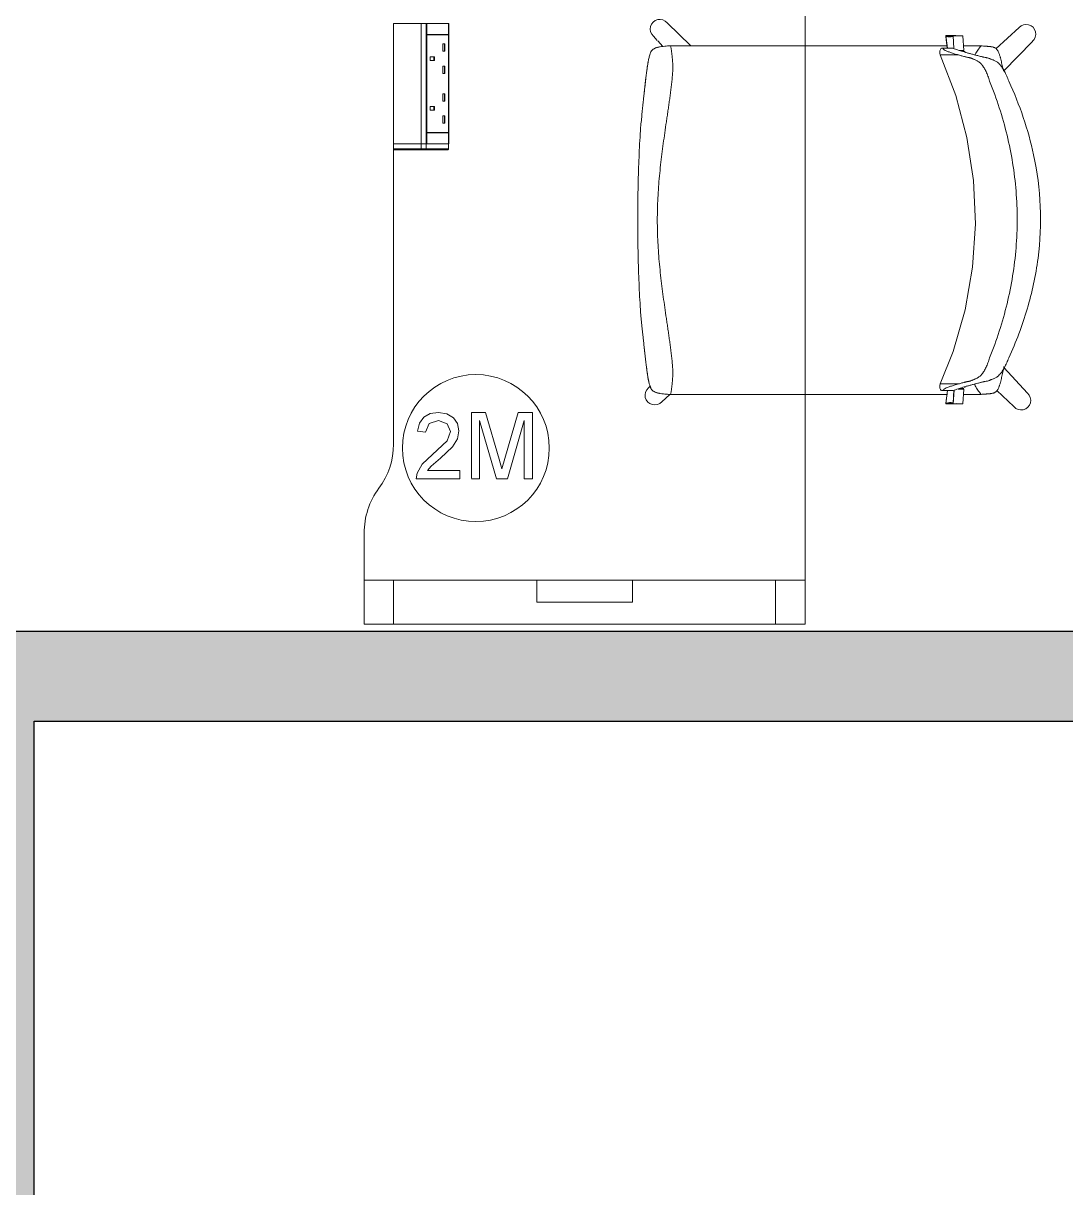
# Model space of a CAD drawing. Header units: millimetres. Extents: x 79795 to 317870, y -36033 to 97293.
# Drawn here: x 180636 to 182055, y 18770 to 20355 of the extents above; entities that cross this region are included whole.
import ezdxf

# ---------------------------------------------------------------- set-up
doc = ezdxf.new("R2010")
doc.units = ezdxf.units.MM
doc.header["$MEASUREMENT"] = 0
for name, color, linetype, lineweight in [('CSM-STL-XX-ZZ-M3-A-XXXX-00001_detached _19_04_21__rvt-1-Level 4$0$A-WALL', 7, 'CONTINUOUS', 9), ('CSM-STL-XX-ZZ-M3-A-XXXX-00001_detached _19_04_21__rvt-1-Level 4$0$A-WALL-PATT', 7, 'CONTINUOUS', 9), ('CSM-STL-XX-ZZ-M3-A-XXXX-00001_detached _19_04_21__rvt-1-Level 4$0$I-WALL', 7, 'CONTINUOUS', 9), ('I-FURN', 8, 'CONTINUOUS', 9)]:
    doc.layers.add(name, color=color, linetype=linetype, lineweight=lineweight)

msp = doc.modelspace()

# ---------------------------------------------------------------- hatches: boundary and pattern name
at = {"layer": 'CSM-STL-XX-ZZ-M3-A-XXXX-00001_detached _19_04_21__rvt-1-Level 4$0$A-WALL-PATT'}
for points in [[(180548.8, 19405.3), (180650.8, 19405.3), (180650.8, 19527.3), (177878.1, 19527.3), (177878.1, 19405.3), (180114.3, 19405.3)], [(185698.8, 19405.3), (185698.8, 19527.3), (180650.8, 19527.3), (180650.8, 19405.3), (185496.1, 19405.3)], [(180650.8, 15707.3), (180650.8, 19405.3), (180548.8, 19405.3), (180548.8, 15707.3)]]:
    msp.add_hatch(color=256, dxfattribs=at).paths.add_polyline_path(points, flags=0)

# ---------------------------------------------------------------- linework, layer by layer
at = {"layer": 'CSM-STL-XX-ZZ-M3-A-XXXX-00001_detached _19_04_21__rvt-1-Level 4$0$A-WALL', "lineweight": 30}
for p, q in [((180650.8, 19527.3), (178000.1, 19527.3)), ((185698.8, 19527.3), (180650.8, 19527.3)), ((180650.8, 19405.3), (185698.8, 19405.3))]:
    msp.add_line(p, q, dxfattribs=at)
at = {"layer": 'CSM-STL-XX-ZZ-M3-A-XXXX-00001_detached _19_04_21__rvt-1-Level 4$0$I-WALL', "lineweight": 30}
msp.add_line((180650.8, 15707.3), (180650.8, 19405.3), dxfattribs=at)
at = {"layer": 'I-FURN'}
for p, q in [((181699.9, 19537.3), (181699.9, 20637.3)), ((181699.9, 20637.3), (181699.9, 19537.3)), ((181139.9, 20355.2), (181139.9, 20191.3)), ((181139.9, 20191.3), (181139.9, 20355.2)), ((181177.4, 20355.2), (181139.9, 20355.2)), ((181177.4, 20191.3), (181177.4, 20355.2)), ((181184.3, 20355.2), (181177.4, 20355.2)), ((181185.1, 20355.2), (181182.7, 20355.2)), ((181184.3, 20191.3), (181184.3, 20355.2)), ((181184.3, 20355.2), (181184.9, 20355.2)), ((181184.9, 20355.2), (181184.9, 20340.2)), ((181185.1, 20340.2), (181185.1, 20355.2)), ((181185.1, 20355.2), (181215, 20355.2)), ((181214.8, 20191.3), (181214.8, 20355.2)), ((181215, 20355.2), (181215, 20340.2)), ((181544.6, 20324.7), (181512.3, 20356)), ((181184.9, 20339.7), (181184.9, 20206.7)), ((181215, 20340.2), (181185.1, 20340.2)), ((181185.1, 20206.7), (181185.1, 20339.7)), ((181215, 20339.7), (181185.1, 20339.7)), ((181214.6, 20340.2), (181214.6, 20339.7)), ((181215, 20339.7), (181215, 20206.7)), ((181493.6, 20337.8), (181498.9, 20332)), ((181891.7, 20338.5), (181893.7, 20321.3)), ((181905, 20338.5), (181891.7, 20338.5)), ((181891.7, 20337.5), (181893.6, 20321.3)), ((181902.6, 20320.8), (181901.4, 20338.1)), ((181901.4, 20338.1), (181914.7, 20338.1)), ((181914.7, 20338.1), (181916.1, 20318.2)), ((181991.2, 20349.4), (181959.7, 20320.4)), ((181209.9, 20327.1), (181207.1, 20327.1)), ((181207.1, 20317.1), (181207.1, 20327.1)), ((181209.2, 20317.1), (181209.2, 20327.1)), ((181209.9, 20317.1), (181209.9, 20327.1)), ((181499.5, 20331.3), (181506.6, 20323.6)), ((181516.3, 20324.7), (181516.9, 20324.7)), ((181884.3, 20319.7), (181883.6, 20318)), ((181885.4, 20321.3), (181884.3, 20319.7)), ((181887.5, 20321.3), (181901.1, 20321.3)), ((181970, 20290), (182009.4, 20330.7)), ((181195.6, 20309.6), (181189.9, 20309.6)), ((181189.9, 20304.6), (181189.9, 20309.6)), ((181195.6, 20304.6), (181189.9, 20304.6)), ((181194.9, 20304.6), (181194.9, 20309.6)), ((181195.6, 20304.6), (181195.6, 20309.6)), ((181209.9, 20317.1), (181207.1, 20317.1)), ((181883.6, 20318), (181883.3, 20316.5)), ((181883.3, 20316.5), (181883.3, 20314.2)), ((181883.3, 20314.2), (181883.9, 20312.2)), ((181883.9, 20312.2), (181905.1, 20257)), ((181916.1, 20318.2), (181910.2, 20318.2)), ((181916.1, 20317.3), (181913.1, 20317.3)), ((181209.9, 20297.1), (181207.1, 20297.1)), ((181207.1, 20287.1), (181207.1, 20297.1)), ((181209.2, 20287.1), (181209.2, 20297.1)), ((181209.9, 20287.1), (181209.9, 20297.1)), ((181209.9, 20287.1), (181207.1, 20287.1)), ((181209.9, 20259.3), (181207.1, 20259.3)), ((181207.1, 20249.3), (181207.1, 20259.3)), ((181209.2, 20249.3), (181209.2, 20259.3)), ((181209.9, 20249.3), (181209.9, 20259.3)), ((181905.1, 20257), (181920.3, 20199.9)), ((181189.9, 20241.8), (181189.9, 20236.8)), ((181195.6, 20241.8), (181189.9, 20241.8)), ((181194.9, 20236.8), (181194.9, 20241.8)), ((181195.6, 20236.8), (181195.6, 20241.8)), ((181209.9, 20249.3), (181207.1, 20249.3)), ((181189.9, 20236.8), (181195.6, 20236.8)), ((181209.9, 20229.3), (181207.1, 20229.3)), ((181207.1, 20219.3), (181207.1, 20229.3)), ((181209.2, 20219.3), (181209.2, 20229.3)), ((181209.9, 20219.3), (181209.9, 20229.3)), ((181209.9, 20219.3), (181207.1, 20219.3)), ((181184.9, 20206.2), (181184.9, 20191.3)), ((181215, 20206.7), (181185.1, 20206.7)), ((181185.1, 20191.2), (181185.1, 20206.2)), ((181185.1, 20206.2), (181215, 20206.2)), ((181214.6, 20206.7), (181214.6, 20206.2)), ((181215, 20206.2), (181215, 20191.2)), ((181920.3, 20199.9), (181929.2, 20141.5)), ((181139.9, 20191.3), (181177.4, 20191.3)), ((181139.9, 20191.2), (181139.9, 20184.2)), ((181139.9, 20184.2), (181139.9, 20191.2)), ((181177.4, 20191.2), (181139.9, 20191.2)), ((181139.9, 20184.2), (181139.9, 19782.3)), ((181139.9, 19782.3), (181139.9, 20184.2)), ((181177.4, 20184.2), (181139.9, 20184.2)), ((181144.9, 20183.2), (181140.9, 20183.2)), ((181140.9, 20183.2), (181178, 20183.2)), ((181144.9, 20183.2), (181144.9, 20184.2)), ((181183.5, 20183.2), (181144.9, 20183.2)), ((181177.4, 20191.3), (181184.3, 20191.3)), ((181177.4, 20184.2), (181177.4, 20191.2)), ((181184.3, 20191.2), (181177.4, 20191.2)), ((181184.3, 20184.2), (181177.4, 20184.2)), ((181178, 20183.2), (181183.5, 20183.2)), ((181183.5, 20183.2), (181213.8, 20183.2)), ((181183.5, 20183.2), (181213.8, 20183.2)), ((181184.9, 20191.3), (181184.3, 20191.3)), ((181184.3, 20184.2), (181184.3, 20191.2)), ((181214.6, 20191.2), (181184.3, 20191.2)), ((181214.6, 20184.2), (181184.3, 20184.2)), ((181215, 20191.2), (181185.1, 20191.2)), ((181214.4, 20183.4), (181214.4, 20183.4)), ((181214.6, 20184.2), (181214.6, 20191.2)), ((181214.8, 20191.2), (181214.6, 20191.2)), ((181214.8, 20184.2), (181214.6, 20184.2)), ((181214.8, 20184.2), (181214.8, 20191.2)), ((181214.8, 20184.2), (181214.8, 20191.2)), ((181214.8, 20191.2), (181214.8, 20184.2)), ((181929.2, 20141.5), (181931.8, 20082.4)), ((181931.8, 20082.4), (181928, 20023.4)), ((181928, 20023.4), (181917.8, 19965.1)), ((181917.8, 19965.1), (181901.4, 19908.3)), ((181901.4, 19908.3), (181883.9, 19864.4)), ((182002.7, 19851.7), (181970.5, 19886.8)), ((181489.7, 19861.8), (181486.8, 19858.9)), ((181883.3, 19862.3), (181883.9, 19864.4)), ((181883.3, 19860), (181883.3, 19862.3)), ((181883.6, 19858.6), (181883.3, 19860)), ((181505, 19840.2), (181515.8, 19850)), ((181516.9, 19850), (181516.3, 19850)), ((181884.3, 19856.8), (181883.6, 19858.6)), ((181885.4, 19855.3), (181884.3, 19856.8)), ((181887.5, 19855.3), (181901.1, 19855.3)), ((181893.7, 19855.3), (181891.7, 19838.1)), ((181893.9, 19855.3), (181891.7, 19837.2)), ((181901.4, 19838.4), (181902.6, 19855.8)), ((181901.4, 19837.5), (181902.7, 19855.8)), ((181908.2, 19857.4), (181916.1, 19857.4)), ((181910.2, 19858.3), (181916.1, 19858.3)), ((181916.1, 19857.4), (181914.7, 19837.5)), ((181961.2, 19855.6), (181984, 19833.5)), ((181891.7, 19837.2), (181905, 19837.2)), ((181914.7, 19837.5), (181901.4, 19837.5)), ((181181, 19819.2), (181175.1, 19811.2)), ((181189.8, 19824.1), (181181, 19819.2)), ((181188.4, 19810.3), (181200.9, 19814.4)), ((181201.2, 19825.7), (181189.8, 19824.1)), ((181200.9, 19814.4), (181212.9, 19810.2)), ((181212.6, 19823.9), (181201.2, 19825.7)), ((181221.4, 19818.4), (181212.6, 19823.9)), ((181227, 19810.3), (181221.4, 19818.4)), ((181265.2, 19825.7), (181245.8, 19825.7)), ((181245.8, 19825.7), (181245.8, 19736)), ((181257.1, 19735.3), (181257.1, 19814.4)), ((181257.1, 19814.4), (181279.8, 19735.3)), ((181283.7, 19762), (181265.2, 19825.7)), ((181309.7, 19825.7), (181291.5, 19763.1)), ((181295.1, 19735.3), (181317.8, 19814.4)), ((181329.1, 19825.7), (181309.7, 19825.7)), ((181317.8, 19814.4), (181317.8, 19735.3)), ((181329.1, 19735.3), (181329.1, 19825.7)), ((181175.1, 19811.2), (181172.3, 19800.3)), ((181172.3, 19800.3), (181183.6, 19798.8)), ((181183.6, 19798.8), (181188.4, 19810.3)), ((181217.5, 19799.8), (181212.7, 19787)), ((181212.9, 19810.2), (181217.5, 19799.8)), ((181226.8, 19789.8), (181228.8, 19800.5)), ((181228.8, 19800.5), (181227, 19810.3)), ((181212.7, 19787), (181193.1, 19768.2)), ((181220.2, 19778.7), (181226.8, 19789.8)), ((181193.1, 19768.2), (181179, 19755.1)), ((181204, 19763.2), (181220.2, 19778.7)), ((181179, 19755.1), (181172.1, 19743.1)), ((181185.9, 19746.6), (181191, 19752.3)), ((181191, 19752.3), (181204, 19763.2)), ((181287.5, 19748.7), (181283.7, 19762)), ((181291.5, 19763.1), (181287.5, 19748.7)), ((181172.1, 19743.1), (181170.9, 19735.3)), ((181170.9, 19735.3), (181230.3, 19735.3)), ((181230.3, 19746.6), (181185.9, 19746.6)), ((181230.3, 19735.3), (181230.3, 19746.6)), ((181245.8, 19735.3), (181257.1, 19735.3)), ((181279.8, 19735.3), (181295.1, 19735.3)), ((181317.8, 19735.3), (181329.1, 19735.3)), ((181099.9, 19661.2), (181099.9, 19537.3)), ((181099.9, 19537.3), (181099.9, 19661.2)), ((181139.9, 19597.3), (181099.9, 19597.3)), ((181099.9, 19597.3), (181334.9, 19597.3)), ((181099.9, 19537.3), (181099.9, 19597.3)), ((181099.9, 19537.3), (181099.9, 19597.3)), ((181659.9, 19597.3), (181139.9, 19597.3)), ((181139.9, 19537.3), (181139.9, 19597.3)), ((181139.9, 19537.3), (181139.9, 19597.3)), ((181334.9, 19597.3), (181464.9, 19597.3)), ((181334.9, 19567.3), (181334.9, 19597.3)), ((181334.9, 19567.3), (181334.9, 19597.3)), ((181464.9, 19597.3), (181699.9, 19597.3)), ((181464.9, 19567.3), (181464.9, 19597.3)), ((181464.9, 19597.3), (181464.9, 19567.3)), ((181699.9, 19597.3), (181659.9, 19597.3)), ((181659.9, 19537.3), (181659.9, 19597.3)), ((181659.9, 19537.3), (181659.9, 19597.3)), ((181699.9, 19537.3), (181699.9, 19597.3)), ((181699.9, 19597.3), (181699.9, 19537.3)), ((181464.9, 19567.3), (181334.9, 19567.3)), ((181334.9, 19567.3), (181464.9, 19567.3)), ((181699.9, 19537.3), (181099.9, 19537.3)), ((181099.9, 19537.3), (181139.9, 19537.3)), ((181099.9, 19537.3), (181699.9, 19537.3)), ((181699.9, 19537.3), (181099.9, 19537.3)), ((181139.9, 19537.3), (181659.9, 19537.3)), ((181659.9, 19537.3), (181699.9, 19537.3))]:
    msp.add_line(p, q, dxfattribs=at)
at = {"layer": 'I-FURN', "flags": 128}
for points in [[(181140.9, 20183.2), (181140.9, 20183.2), (181140.8, 20183.2), (181140.8, 20183.2), (181140.8, 20183.2), (181140.7, 20183.2), (181140.7, 20183.2), (181140.6, 20183.2), (181140.6, 20183.2), (181140.6, 20183.2), (181140.5, 20183.3), (181140.5, 20183.3), (181140.5, 20183.3), (181140.4, 20183.3), (181140.4, 20183.3), (181140.4, 20183.4), (181140.3, 20183.4), (181140.3, 20183.4), (181140.3, 20183.4), (181140.2, 20183.5), (181140.2, 20183.5), (181140.2, 20183.5), (181140.1, 20183.5), (181140.1, 20183.6), (181140.1, 20183.6), (181140.1, 20183.6), (181140.1, 20183.7), (181140, 20183.7), (181140, 20183.7), (181140, 20183.8), (181140, 20183.8), (181140, 20183.9), (181140, 20183.9), (181140, 20183.9), (181139.9, 20184), (181139.9, 20184), (181139.9, 20184), (181139.9, 20184.1), (181139.9, 20184.1), (181139.9, 20184.2), (181139.9, 20184.2)], [(181144.9, 20183.2), (181144.8, 20183.2), (181144.6, 20183.2), (181144.4, 20183.2), (181144.3, 20183.2), (181144.1, 20183.2), (181144, 20183.2), (181143.8, 20183.2), (181143.7, 20183.2), (181143.5, 20183.2), (181143.4, 20183.2), (181143.2, 20183.2), (181143.1, 20183.2), (181142.9, 20183.2), (181142.8, 20183.2), (181142.7, 20183.2), (181142.5, 20183.2), (181142.4, 20183.2), (181142.3, 20183.2), (181142.2, 20183.2), (181142.1, 20183.2), (181141.9, 20183.2), (181141.8, 20183.2), (181141.7, 20183.2), (181141.6, 20183.2), (181141.6, 20183.2), (181141.5, 20183.2), (181141.4, 20183.2), (181141.3, 20183.2), (181141.3, 20183.2), (181141.2, 20183.2), (181141.1, 20183.2), (181141.1, 20183.2), (181141, 20183.2), (181141, 20183.2), (181141, 20183.2), (181141, 20183.2), (181140.9, 20183.2), (181140.9, 20183.2), (181140.9, 20183.2)], [(181140.9, 20183.2), (181140.9, 20183.2), (181140.9, 20183.2)], [(181140.9, 20183.2), (181141.2, 20183.2), (181141.6, 20183.2), (181142.2, 20183.2), (181142.9, 20183.2), (181143.7, 20183.2), (181144.6, 20183.2), (181145.7, 20183.2), (181146.9, 20183.2), (181148.2, 20183.2), (181149.7, 20183.2), (181151.3, 20183.2), (181153, 20183.2), (181154.8, 20183.2), (181156.7, 20183.2), (181158.8, 20183.2), (181160.9, 20183.2), (181163.2, 20183.2), (181165.5, 20183.2), (181168, 20183.2), (181170.5, 20183.2), (181173.2, 20183.2), (181175.9, 20183.2), (181178, 20183.2)], [(181178, 20183.2), (181178.1, 20183.2), (181178.2, 20183.2), (181178.4, 20183.2), (181178.5, 20183.2), (181178.7, 20183.2), (181178.8, 20183.2), (181179, 20183.2), (181179.1, 20183.2), (181179.3, 20183.2), (181179.4, 20183.2), (181179.6, 20183.2), (181179.7, 20183.2), (181179.9, 20183.2), (181180.1, 20183.2), (181180.2, 20183.2), (181180.4, 20183.2), (181180.5, 20183.2), (181180.7, 20183.2), (181180.8, 20183.2), (181181, 20183.2), (181181.2, 20183.2), (181181.3, 20183.2), (181181.5, 20183.2), (181181.6, 20183.2), (181181.8, 20183.2), (181181.9, 20183.2), (181182.1, 20183.2), (181182.2, 20183.2), (181182.3, 20183.2), (181182.5, 20183.2), (181182.6, 20183.2), (181182.7, 20183.2), (181182.8, 20183.2), (181183, 20183.2), (181183.1, 20183.2), (181183.2, 20183.2), (181183.3, 20183.2), (181183.4, 20183.2), (181183.5, 20183.2)], [(181214.8, 20184.2), (181214.8, 20184.1), (181214.8, 20184.1), (181214.8, 20184.1), (181214.8, 20184), (181214.7, 20184), (181214.7, 20183.9), (181214.7, 20183.9), (181214.7, 20183.9), (181214.7, 20183.8), (181214.7, 20183.8), (181214.7, 20183.8), (181214.7, 20183.7), (181214.6, 20183.7)]]:
    msp.add_lwpolyline(points, dxfattribs=at)
at = {"layer": 'I-FURN'}
for centre, radius, start, end in [((181502.3, 20347.5), 13.1, 40.3941, 228.0104), ((182000.9, 20340.7), 13.1, 310.4176, 138.0338), ((181251.9, 19777.1), 100, 0, 180), ((181495.3, 19848.9), 13.1, 130.3707, 317.9869), ((181994, 19842), 13.1, 220.3941, 48.0104), ((181039.9, 19782.3), 100, 323.1301, 0), ((181039.9, 19782.3), 100, 323.1301, 0), ((181251.9, 19777.1), 100, 180.0251, 0), ((181200, 19662.3), 100, 143.1301, 180.6256), ((181200, 19662.3), 100, 143.1301, 180.6256)]:
    msp.add_arc(centre, radius, start, end, dxfattribs=at)
for centre, major_axis, ratio, start_param, end_param in [((181897.1, 20354.9), (0, -17.4), 0.978487, 5.960696, 6.540192), ((181897.1, 20354), (0, -17.4), 0.978487, 5.960696, 6.540192), ((181910.4, 20354.9), (0, -17.4), 0.978487, 5.960696, 6.044337), ((181140.9, 20184.2), (0, 1), 0.998113, 1.570796, 3.141593), ((181178, 20184.2), (0, 1), 0.56467, 1.570796, 3.141593), ((181183.5, 20184.2), (0, 1), 0.819152, 3.141593, 4.712389), ((181213.8, 20184.2), (0, -1), 0.819152, 0, 1.570796), ((181897.1, 19821.6), (0, -17.4), 0.978487, 2.884586, 3.464082), ((181897.1, 19820.7), (0, -17.4), 0.978487, 2.884586, 3.464082), ((181910.4, 19820.7), (0, -17.4), 0.978487, 3.380441, 3.464082)]:
    msp.add_ellipse(centre, major_axis=major_axis, ratio=ratio, start_param=start_param, end_param=end_param, dxfattribs=at)
for points, knots in [([(181476.2, 20213.6), (181476.5, 20216.8), (181477, 20221.5), (181477.6, 20227.6), (181478, 20232.1), (181478.5, 20236.4), (181478.9, 20240.5), (181479.3, 20244.7), (181479.8, 20249.2), (181480.3, 20253.9), (181480.8, 20258.8), (181481.4, 20263.6), (181481.9, 20268.3), (181482.4, 20272.7), (181482.8, 20276.8), (181483.3, 20280.3), (181483.6, 20283.2), (181483.9, 20285.5), (181484.2, 20287.7), (181484.5, 20290.4), (181485, 20293.7), (181485.5, 20297.2), (181485.9, 20299.9), (181486.2, 20301.4), (181486.4, 20302.6), (181486.6, 20303.8), (181486.9, 20305.5), (181487.3, 20307.5), (181487.9, 20309.9), (181488.7, 20312.7), (181489.5, 20315.1), (181490.4, 20316.7), (181490.9, 20317.6), (181491.3, 20318.1), (181491.8, 20318.6), (181492.4, 20319.2), (181493.6, 20320.2), (181495.3, 20321.2), (181497.3, 20322), (181498.9, 20322.5), (181500.8, 20322.9), (181503.4, 20323.4), (181506.9, 20323.8), (181511, 20324.3), (181514.4, 20324.5), (181515.8, 20324.6), (181516.3, 20324.7)], [0, 0, 0, 0, 0.0625, 0.09375, 0.125, 0.15625, 0.1875, 0.21875, 0.25, 0.28125, 0.3125, 0.34375, 0.375, 0.40625, 0.4375, 0.46875, 0.484375, 0.5, 0.515625, 0.53125, 0.5625, 0.59375, 0.609375, 0.617188, 0.625, 0.632812, 0.640625, 0.65625, 0.671875, 0.6875, 0.71875, 0.734375, 0.742188, 0.75, 0.757812, 0.765625, 0.78125, 0.8125, 0.828125, 0.84375, 0.859375, 0.875, 0.90625, 0.9375, 0.96875, 1, 1, 1, 1]), ([(181500.3, 20322.8), (181499.8, 20322.7), (181498.6, 20322.4), (181497, 20321.9), (181495.7, 20321.3), (181494.9, 20320.9), (181494.8, 20320.8)], [0.11388456, 0.11388456, 0.11388456, 0.11388456, 0.125, 0.14285714, 0.16071429, 0.16623382, 0.16623382, 0.16623382, 0.16623382]), ([(181498.9, 20087.3), (181498.9, 20097.4), (181499.3, 20112.4), (181500.5, 20132.5), (181501.8, 20147.5), (181503.3, 20162.5), (181505.1, 20177.4), (181507, 20191.8), (181509, 20206.3), (181510.8, 20218.6), (181512.3, 20228.5), (181513.4, 20236), (181514.4, 20243.3), (181515.5, 20250.7), (181516.3, 20256.8), (181517, 20261.8), (181517.4, 20265.5), (181517.8, 20269.2), (181518.4, 20274.1), (181519.2, 20280.4), (181519.7, 20286.6), (181519.9, 20291.5), (181520, 20295.2), (181519.9, 20298.9), (181519.7, 20303.9), (181519, 20312.5), (181517.8, 20319.8), (181516.9, 20324.7)], [0, 0, 0, 0, 0.125, 0.1875, 0.25, 0.3125, 0.375, 0.4375, 0.5, 0.5625, 0.59375, 0.625, 0.65625, 0.6875, 0.71875, 0.734375, 0.75, 0.765625, 0.78125, 0.8125, 0.84375, 0.859375, 0.875, 0.890625, 0.90625, 0.9375, 1, 1, 1, 1]), ([(181516.9, 20324.7), (181527.1, 20324.7), (181542, 20324.7), (181561.7, 20324.7), (181576.5, 20324.7), (181591.2, 20324.7), (181605.8, 20324.7), (181618.1, 20324.7), (181628.1, 20324.7), (181635.7, 20324.7), (181643.3, 20324.7), (181653.4, 20324.7), (181665.9, 20324.7), (181678.3, 20324.7), (181688.4, 20324.7), (181694.8, 20324.7), (181698.7, 20324.7), (181700, 20324.7)], [-1, -1, -1, -1, -0.9285714, -0.8928571, -0.8571429, -0.8214286, -0.7857143, -0.75, -0.7321429, -0.7142857, -0.6964286, -0.6785714, -0.6428571, -0.6071429, -0.5892857, -0.5714286, -0.5621337, -0.5621337, -0.5621337, -0.5621337]), ([(181700, 20324.7), (181701.2, 20324.7), (181705, 20324.7), (181713.7, 20324.7), (181726.2, 20324.7), (181741.2, 20324.7), (181756.4, 20324.7), (181771.5, 20324.7), (181786.4, 20324.7), (181798.8, 20324.7), (181808.9, 20324.7), (181816.5, 20324.7), (181824.1, 20324.7), (181834, 20324.7), (181846.2, 20324.7), (181858.6, 20324.7), (181868.7, 20324.7), (181876.4, 20324.7), (181884.2, 20324.7), (181890.1, 20324.7), (181893.3, 20324.7), (181894, 20324.7)], [-0.5621337, -0.5621337, -0.5621337, -0.5621337, -0.5535714, -0.5357143, -0.5, -0.4642857, -0.4285714, -0.3928571, -0.3571429, -0.3214286, -0.3035714, -0.2857143, -0.2678571, -0.25, -0.2142857, -0.1785714, -0.1607143, -0.1428571, -0.125, -0.1071429, -0.1022726, -0.1022726, -0.1022726, -0.1022726]), ([(181887.5, 20321.3), (181886.9, 20321.3), (181886.1, 20321.3), (181885.5, 20321.3), (181885.4, 20321.3), (181886, 20321.3), (181886.8, 20321.3), (181887.1, 20321.3)], [0, 0, 0, 0, 0.125, 0.25, 0.375, 0.5, 0.5828112, 0.5828112, 0.5828112, 0.5828112]), ([(181901.1, 20321.3), (181902.2, 20320.9), (181904.5, 20320.1), (181906.9, 20319.3), (181908.2, 20318.9)], [0, 0, 0, 0, 0.5, 0.9957101, 0.9957101, 0.9957101, 0.9957101]), ([(181939.5, 20324.5), (181937.9, 20322.6), (181935, 20318.8), (181932.5, 20314.5), (181931.3, 20312.2), (181931.1, 20311.8)], [0, 0, 0, 0, 0.02777778, 0.05555556, 0.06066679, 0.06066679, 0.06066679, 0.06066679]), ([(181939.5, 20324.5), (181940.5, 20324.4), (181942.2, 20324.3), (181944.1, 20324.2), (181945.2, 20324.1), (181946.1, 20324.1), (181946.9, 20324), (181947.9, 20323.9), (181949.1, 20323.8), (181950.3, 20323.7), (181951.2, 20323.6), (181951.7, 20323.6), (181952.1, 20323.5), (181952.5, 20323.5), (181953, 20323.4), (181953.9, 20323.3), (181955.1, 20323.1), (181956.5, 20322.7), (181957.7, 20322.3), (181958.9, 20321.7), (181960.1, 20320.8), (181961, 20319.8), (181961.6, 20318.9), (181962.1, 20318.2), (181962.5, 20317.6), (181963, 20316.6), (181963.6, 20315.3), (181964.2, 20313.6), (181964.8, 20311.8), (181965.3, 20310.1), (181965.8, 20308.5), (181966.2, 20306.9), (181966.7, 20305.2), (181967.1, 20303.4), (181967.7, 20300.9), (181968.7, 20296.5), (181969.6, 20292.8), (181970, 20290.4)], [0, 0, 0, 0, 0.0625, 0.09375, 0.109375, 0.125, 0.140625, 0.15625, 0.1875, 0.21875, 0.234375, 0.242188, 0.25, 0.257812, 0.265625, 0.28125, 0.3125, 0.34375, 0.375, 0.40625, 0.4375, 0.46875, 0.484375, 0.5, 0.515625, 0.53125, 0.5625, 0.59375, 0.625, 0.65625, 0.6875, 0.71875, 0.75, 0.78125, 0.8125, 0.875, 1, 1, 1, 1]), ([(181488.8, 20312.8), (181488.7, 20312.7), (181488.5, 20311.9), (181488.1, 20310.5), (181487.6, 20308.7), (181487.2, 20306.9), (181486.9, 20305.6), (181486.8, 20305)], [0.2634642, 0.2634642, 0.2634642, 0.2634642, 0.26785714, 0.28571429, 0.30357143, 0.32142857, 0.33764593, 0.33764593, 0.33764593, 0.33764593]), ([(181884.5, 20312.2), (181884.8, 20312.2), (181885.4, 20312.2), (181887.4, 20312.2), (181891.3, 20312.2), (181898.4, 20312.2), (181904.7, 20312.2), (181908.2, 20312.2)], [0.4444444, 0.4444444, 0.4444444, 0.4444444, 0.5138889, 0.5833333, 0.7222222, 0.8611111, 0.9922071, 0.9922071, 0.9922071, 0.9922071]), ([(181908.3, 20318.8), (181910.2, 20318.2), (181913.4, 20317.1), (181918.4, 20315.7), (181922.5, 20314.5), (181926.7, 20313.4), (181931.2, 20312.2), (181935.3, 20311.1), (181938.6, 20310.2), (181940.8, 20309.7), (181942.5, 20309.3), (181944.2, 20309), (181945.9, 20308.7), (181947.6, 20308.3), (181949, 20308), (181950.1, 20307.6), (181951, 20307.3), (181951.5, 20307.1), (181951.8, 20307), (181952.2, 20306.8), (181952.7, 20306.6), (181953.6, 20306.2), (181955, 20305.7), (181956.6, 20305.1), (181958.3, 20304.3), (181960, 20303.4), (181961.8, 20302.2), (181963.2, 20301.1), (181964.2, 20300.1), (181964.7, 20299.5), (181965.1, 20299.1), (181965.5, 20298.6), (181966.1, 20297.9), (181967, 20296.7), (181968.4, 20294.9), (181970, 20292.4), (181972, 20288.8), (181974.5, 20283.7), (181976.3, 20278.9), (181977.2, 20276.4)], [0, 0, 0, 0, 0.142857, 0.214286, 0.285714, 0.357143, 0.428571, 0.5, 0.535714, 0.571429, 0.589286, 0.607143, 0.642857, 0.660714, 0.678571, 0.696429, 0.705357, 0.709821, 0.714286, 0.71875, 0.723214, 0.732143, 0.75, 0.767857, 0.785714, 0.803571, 0.821429, 0.839286, 0.848214, 0.852679, 0.857143, 0.861607, 0.866071, 0.875, 0.892857, 0.910714, 0.928571, 0.964286, 1, 1, 1, 1]), ([(181951.2, 20276.4), (181950.5, 20278.9), (181949, 20283.6), (181946.8, 20288.6), (181945, 20292.2), (181943.6, 20294.7), (181942.4, 20296.5), (181941.5, 20297.7), (181941, 20298.4), (181940.6, 20298.9), (181940.3, 20299.4), (181939.7, 20299.9), (181938.8, 20300.9), (181937.4, 20302.1), (181935.7, 20303.3), (181934, 20304.3), (181932.3, 20305.1), (181930.7, 20305.8), (181929.4, 20306.4), (181928.5, 20306.7), (181928, 20307), (181927.7, 20307.1), (181927.3, 20307.3), (181926.9, 20307.5), (181926.1, 20307.8), (181925.1, 20308.1), (181923.9, 20308.5), (181922.4, 20308.8), (181921, 20309), (181919.5, 20309.3), (181918.3, 20309.5), (181917.1, 20309.9), (181915.5, 20310.3), (181912.7, 20311.1), (181910.4, 20311.7), (181908.8, 20312.2)], [0, 0, 0, 0, 0.0625, 0.125, 0.15625, 0.1875, 0.21875, 0.234375, 0.242188, 0.25, 0.257812, 0.265625, 0.28125, 0.3125, 0.34375, 0.375, 0.40625, 0.4375, 0.46875, 0.484375, 0.492188, 0.5, 0.507812, 0.515625, 0.53125, 0.5625, 0.59375, 0.625, 0.6875, 0.71875, 0.75, 0.78125, 0.8125, 0.875, 1, 1, 1, 1]), ([(181485.4, 20296.7), (181485.4, 20296.5), (181485.3, 20295.5), (181485, 20293.8), (181484.7, 20291.4), (181484.4, 20289.5), (181484.3, 20288.3), (181484.2, 20287.9)], [0.40654079, 0.40654079, 0.40654079, 0.40654079, 0.41071429, 0.42857143, 0.44642857, 0.46428571, 0.47431632, 0.47431632, 0.47431632, 0.47431632]), ([(181483.2, 20279.6), (181483.1, 20279.3), (181483, 20278.2), (181482.7, 20275.6), (181482.3, 20272), (181481.8, 20267.8), (181481.4, 20263.8), (181481.1, 20261), (181480.9, 20259.6)], [0.5447675, 0.5447675, 0.5447675, 0.5447675, 0.5535714, 0.5714286, 0.6071429, 0.6428571, 0.6785714, 0.7142857, 0.7142857, 0.7142857, 0.7142857]), ([(181951.2, 19900.1), (181956, 19912.1), (181964.8, 19936.2), (181978.9, 19985.8), (181989.2, 20049.5), (181989.2, 20127), (181978.9, 20190.7), (181964.8, 20240.3), (181956, 20264.5), (181951.2, 20276.4)], [-1, -1, -1, -1, -0.9, -0.8, -0.6, -0.4, -0.2, -0.1, 0, 0, 0, 0]), ([(181977.2, 20276.4), (181984.7, 20260.3), (181997.9, 20227.5), (182013.7, 20170.6), (182022.2, 20106.1), (182019, 20035.1), (182006.5, 19977.3), (181991.4, 19932.6), (181982.2, 19910.9), (181977.2, 19900.1)], [-1, -1, -1, -1, -0.863636, -0.727273, -0.545455, -0.363636, -0.181818, -0.090909, 0, 0, 0, 0]), ([(181476.2, 19961), (181475.4, 19973), (181474.4, 19991), (181473.6, 20012), (181473.2, 20024), (181472.9, 20033.1), (181472.7, 20042.1), (181472.5, 20051.1), (181472.4, 20060.1), (181472.2, 20069.2), (181472.2, 20078.2), (181472.2, 20087.3), (181472.2, 20096.4), (181472.2, 20105.5), (181472.4, 20114.5), (181472.5, 20123.5), (181472.7, 20132.6), (181472.9, 20141.6), (181473.2, 20150.6), (181473.6, 20162.6), (181474.4, 20183.6), (181475.4, 20201.6), (181476.2, 20213.6)], [0, 0, 0, 0, 0.142857, 0.214286, 0.25, 0.285714, 0.321429, 0.357143, 0.392857, 0.428571, 0.464286, 0.5, 0.535714, 0.571429, 0.607143, 0.642857, 0.678571, 0.714286, 0.75, 0.785714, 0.857143, 1, 1, 1, 1]), ([(181473.3, 20155.9), (181473.3, 20154.1), (181473.2, 20151.3), (181473.1, 20148.5), (181473.1, 20147.5)], [0.45739181, 0.45739181, 0.45739181, 0.45739181, 0.5, 0.52352779, 0.52352779, 0.52352779, 0.52352779]), ([(181516.9, 19850), (181517.8, 19854.9), (181519, 19862.2), (181519.7, 19870.8), (181519.9, 19875.7), (181520, 19879.4), (181519.9, 19883.1), (181519.7, 19888.1), (181519.2, 19894.3), (181518.4, 19900.5), (181517.8, 19905.5), (181517.4, 19909.2), (181517, 19912.9), (181516.3, 19917.8), (181515.5, 19924), (181514.4, 19931.3), (181513.4, 19938.7), (181512.3, 19946.1), (181510.8, 19956), (181509, 19968.4), (181507, 19982.8), (181505.1, 19997.3), (181503.3, 20012.2), (181501.8, 20027.2), (181500.5, 20042.2), (181499.3, 20062.2), (181498.9, 20077.3), (181498.9, 20087.3)], [0, 0, 0, 0, 0.0625, 0.09375, 0.109375, 0.125, 0.140625, 0.15625, 0.1875, 0.21875, 0.234375, 0.25, 0.265625, 0.28125, 0.3125, 0.34375, 0.375, 0.40625, 0.4375, 0.5, 0.5625, 0.625, 0.6875, 0.75, 0.8125, 0.875, 1, 1, 1, 1]), ([(181473.1, 20027.1), (181473.1, 20026.1), (181473.2, 20023.3), (181473.3, 20020.6), (181473.4, 20018.8)], [0.47647303, 0.47647303, 0.47647303, 0.47647303, 0.5, 0.54260339, 0.54260339, 0.54260339, 0.54260339]), ([(181516.3, 19850), (181515.8, 19850), (181514.5, 19850.1), (181511.2, 19850.4), (181507.1, 19850.8), (181503.6, 19851.2), (181501, 19851.7), (181499.1, 19852.1), (181497.4, 19852.6), (181495.9, 19853.2), (181494.6, 19853.9), (181493.4, 19854.6), (181492.5, 19855.4), (181491.8, 19856), (181491.3, 19856.6), (181490.6, 19857.6), (181489.6, 19859.4), (181488.7, 19861.8), (181487.9, 19864.6), (181487.4, 19866.9), (181487, 19869), (181486.6, 19870.6), (181486.4, 19871.8), (181486.2, 19872.9), (181486, 19874.4), (181485.6, 19877), (181485.1, 19880.3), (181484.6, 19883.5), (181484.3, 19886.1), (181484, 19888.2), (181483.7, 19890.5), (181483.4, 19893.3), (181483, 19896.8), (181482.5, 19901), (181482, 19905.4), (181481.4, 19910.4), (181480.9, 19915.5), (181480.3, 19920.7), (181479.8, 19925.7), (181479.3, 19930.3), (181478.9, 19934.4), (181478.5, 19938.4), (181478, 19942.6), (181477.6, 19947.2), (181476.9, 19953.2), (181476.5, 19957.9), (181476.2, 19961)], [0, 0, 0, 0, 0.03125, 0.0625, 0.09375, 0.125, 0.140625, 0.15625, 0.171875, 0.1875, 0.203125, 0.21875, 0.234375, 0.242188, 0.25, 0.265625, 0.28125, 0.3125, 0.328125, 0.34375, 0.359375, 0.367188, 0.375, 0.382812, 0.390625, 0.40625, 0.4375, 0.46875, 0.484375, 0.5, 0.515625, 0.53125, 0.5625, 0.59375, 0.625, 0.65625, 0.6875, 0.71875, 0.75, 0.78125, 0.8125, 0.84375, 0.875, 0.90625, 0.9375, 1, 1, 1, 1]), ([(181481.2, 19912.9), (181481.3, 19911.5), (181481.6, 19908.7), (181482, 19904.9), (181482.4, 19901.6), (181482.7, 19898.9), (181483, 19896.8), (181483.2, 19895), (181483.3, 19893.9), (181483.4, 19893.6)], [0.2857143, 0.2857143, 0.2857143, 0.2857143, 0.3214286, 0.3571429, 0.3928571, 0.4107143, 0.4285714, 0.4464286, 0.4561916, 0.4561916, 0.4561916, 0.4561916]), ([(181977.2, 19900.1), (181976.3, 19897.6), (181974.5, 19892.9), (181972, 19887.8), (181970, 19884.2), (181968.4, 19881.7), (181967, 19879.8), (181966.1, 19878.6), (181965.5, 19878), (181965.1, 19877.5), (181964.7, 19877), (181964.2, 19876.4), (181963.2, 19875.5), (181961.8, 19874.3), (181960, 19873.2), (181958.3, 19872.3), (181956.6, 19871.5), (181955, 19870.8), (181953.6, 19870.3), (181952.7, 19870), (181952.2, 19869.8), (181951.8, 19869.6), (181951.5, 19869.4), (181951, 19869.2), (181950.1, 19868.9), (181949, 19868.5), (181947.6, 19868.2), (181945.9, 19867.9), (181944.2, 19867.6), (181942.5, 19867.3), (181941.2, 19867), (181939.9, 19866.6), (181938.2, 19866.2), (181935.3, 19865.4), (181931.2, 19864.4), (181926.7, 19863.2), (181922.5, 19862), (181918.4, 19860.9), (181914.6, 19859.8), (181911.2, 19858.7), (181909.2, 19858.1), (181908.3, 19857.7)], [0, 0, 0, 0, 0.035714, 0.071429, 0.089286, 0.107143, 0.125, 0.133929, 0.138393, 0.142857, 0.147321, 0.151786, 0.160714, 0.178571, 0.196429, 0.214286, 0.232143, 0.25, 0.267857, 0.276786, 0.28125, 0.285714, 0.290179, 0.294643, 0.303571, 0.321429, 0.339286, 0.357143, 0.392857, 0.410714, 0.428571, 0.446429, 0.464286, 0.5, 0.571429, 0.642857, 0.714286, 0.785714, 0.857143, 0.928571, 1, 1, 1, 1]), ([(181908.8, 19864.4), (181910.4, 19864.8), (181912.7, 19865.5), (181915.5, 19866.3), (181917.1, 19866.7), (181918.3, 19867), (181919.5, 19867.3), (181921, 19867.6), (181922.4, 19867.8), (181923.9, 19868.1), (181925.1, 19868.4), (181926.1, 19868.8), (181926.9, 19869.1), (181927.3, 19869.3), (181927.7, 19869.4), (181928, 19869.6), (181928.5, 19869.8), (181929.4, 19870.2), (181930.7, 19870.7), (181932.3, 19871.5), (181934, 19872.3), (181935.7, 19873.3), (181937.4, 19874.4), (181938.8, 19875.6), (181939.7, 19876.6), (181940.3, 19877.2), (181940.6, 19877.7), (181941, 19878.2), (181941.5, 19878.8), (181942.4, 19880), (181943.6, 19881.9), (181945, 19884.4), (181946.8, 19887.9), (181949, 19893), (181950.5, 19897.7), (181951.2, 19900.1)], [0, 0, 0, 0, 0.125, 0.1875, 0.21875, 0.25, 0.28125, 0.3125, 0.375, 0.40625, 0.4375, 0.46875, 0.484375, 0.492188, 0.5, 0.507812, 0.515625, 0.53125, 0.5625, 0.59375, 0.625, 0.65625, 0.6875, 0.71875, 0.734375, 0.742188, 0.75, 0.757812, 0.765625, 0.78125, 0.8125, 0.84375, 0.875, 0.9375, 1, 1, 1, 1]), ([(181484.3, 19885.9), (181484.4, 19885.5), (181484.5, 19884.3), (181484.8, 19882.4), (181485.1, 19880.1), (181485.3, 19878.4), (181485.5, 19877.6), (181485.5, 19877.5)], [0.52489931, 0.52489931, 0.52489931, 0.52489931, 0.53571429, 0.55357143, 0.57142857, 0.58928571, 0.5919133, 0.5919133, 0.5919133, 0.5919133]), ([(181970, 19884.2), (181969.6, 19881.9), (181968.7, 19878.1), (181967.7, 19873.7), (181967.1, 19871.2), (181966.7, 19869.4), (181966.2, 19867.7), (181965.8, 19866.2), (181965.3, 19864.6), (181964.8, 19862.9), (181964.2, 19861.1), (181963.6, 19859.4), (181963, 19858.1), (181962.5, 19857.1), (181962.1, 19856.4), (181961.6, 19855.7), (181961, 19854.9), (181960.1, 19853.9), (181958.9, 19853), (181957.7, 19852.4), (181956.5, 19851.9), (181955.1, 19851.6), (181953.9, 19851.4), (181953, 19851.3), (181952.5, 19851.2), (181952.1, 19851.1), (181951.7, 19851.1), (181951.2, 19851), (181950.3, 19850.9), (181949.1, 19850.8), (181947.9, 19850.7), (181946.9, 19850.7), (181946.1, 19850.6), (181945.2, 19850.5), (181944.1, 19850.5), (181942.2, 19850.4), (181940.5, 19850.3), (181939.5, 19850.2)], [0, 0, 0, 0, 0.125, 0.1875, 0.21875, 0.25, 0.28125, 0.3125, 0.34375, 0.375, 0.40625, 0.4375, 0.46875, 0.484375, 0.5, 0.515625, 0.53125, 0.5625, 0.59375, 0.625, 0.65625, 0.6875, 0.71875, 0.734375, 0.742188, 0.75, 0.757812, 0.765625, 0.78125, 0.8125, 0.84375, 0.859375, 0.875, 0.890625, 0.90625, 0.9375, 1, 1, 1, 1]), ([(181486.9, 19869.4), (181487, 19868.7), (181487.3, 19867.4), (181487.7, 19865.5), (181488.2, 19863.7), (181488.6, 19862.4), (181488.8, 19861.8), (181488.8, 19861.8)], [0.66001447, 0.66001447, 0.66001447, 0.66001447, 0.67857143, 0.69642857, 0.71428571, 0.73214286, 0.73259197, 0.73259197, 0.73259197, 0.73259197]), ([(181908.2, 19864.4), (181905.4, 19864.4), (181900.3, 19864.4), (181894, 19864.4), (181889.3, 19864.4), (181886.6, 19864.4), (181885.2, 19864.4), (181884.7, 19864.4), (181884.5, 19864.4)], [0.0077929, 0.0077929, 0.0077929, 0.0077929, 0.1111111, 0.2222222, 0.3333333, 0.4444444, 0.5, 0.5555556, 0.5555556, 0.5555556, 0.5555556]), ([(181930.5, 19864.2), (181930.9, 19863.4), (181932.2, 19860.6), (181935, 19855.9), (181937.9, 19852.1), (181939.5, 19850.2)], [0.93303317, 0.93303317, 0.93303317, 0.93303317, 0.94444444, 0.97222222, 1, 1, 1, 1]), ([(181496.1, 19853.2), (181496.3, 19853.1), (181497.1, 19852.8), (181498.6, 19852.3), (181500.4, 19851.8), (181501.6, 19851.6), (181501.9, 19851.6)], [0.83602658, 0.83602658, 0.83602658, 0.83602658, 0.83928571, 0.85714286, 0.875, 0.88324401, 0.88324401, 0.88324401, 0.88324401]), ([(181700, 19850), (181698.8, 19850), (181695, 19850), (181688.7, 19850), (181678.6, 19850), (181666, 19850), (181650.9, 19850), (181635.5, 19850), (181620.3, 19850), (181605.5, 19850), (181590.8, 19850), (181576.1, 19850), (181561.4, 19850), (181541.8, 19850), (181527, 19850), (181516.9, 19850)], [-0.4371491, -0.4371491, -0.4371491, -0.4371491, -0.4285714, -0.4107143, -0.3928571, -0.3571429, -0.3214286, -0.2857143, -0.25, -0.2142857, -0.1785714, -0.1428571, -0.1071429, -0.0714286, 0, 0, 0, 0]), ([(181894, 19850), (181893.5, 19850), (181888, 19850), (181877.2, 19850), (181861.8, 19850), (181846.7, 19850), (181834.2, 19850), (181824.1, 19850), (181816.5, 19850), (181808.8, 19850), (181798.7, 19850), (181786.2, 19850), (181773.8, 19850), (181763.8, 19850), (181756.2, 19850), (181748.7, 19850), (181738.7, 19850), (181726.4, 19850), (181714, 19850), (181705.2, 19850), (181701.3, 19850), (181700, 19850)], [-0.896036, -0.896036, -0.896036, -0.896036, -0.8928571, -0.8571429, -0.8214286, -0.7857143, -0.75, -0.7321429, -0.7142857, -0.6964286, -0.6785714, -0.6428571, -0.6071429, -0.5892857, -0.5714286, -0.5535714, -0.5357143, -0.5, -0.4642857, -0.4464286, -0.4371491, -0.4371491, -0.4371491, -0.4371491]), ([(181887.1, 19855.3), (181886.8, 19855.3), (181886, 19855.3), (181885.4, 19855.3), (181885.5, 19855.3), (181886.1, 19855.3), (181886.9, 19855.3), (181887.5, 19855.3)], [0.4162183, 0.4162183, 0.4162183, 0.4162183, 0.5, 0.625, 0.75, 0.875, 1, 1, 1, 1]), ([(181908.2, 19857.7), (181906.9, 19857.3), (181904.5, 19856.5), (181902.2, 19855.7), (181901.1, 19855.3)], [0.0042899, 0.0042899, 0.0042899, 0.0042899, 0.5, 1, 1, 1, 1])]:
    msp.add_open_spline(points, degree=3, knots=knots, dxfattribs=at)
for points in [[(181908.8, 20312.2), (181906.8, 20312.7), (181903, 20313.8), (181898, 20315.4), (181893.8, 20317), (181890.5, 20318.4), (181888.4, 20319.9), (181887.7, 20320.8), (181887.5, 20321.3)], [(181916.6, 20324.7), (181923.2, 20324.7), (181929.5, 20324.7), (181935.6, 20324.7)], [(181935.6, 20324.7), (181936.3, 20324.6), (181937.5, 20324.6), (181938.8, 20324.5), (181939.5, 20324.5)], [(181917.7, 20315.9), (181917.4, 20316.3), (181917.1, 20316.7), (181916.9, 20317.1)], [(181472.2, 20092.5), (181472.2, 20090.8), (181472.2, 20089.1), (181472.2, 20087.3)], [(181472.2, 20087.3), (181472.2, 20085.6), (181472.2, 20083.9), (181472.2, 20082.1)], [(181970, 19884.2), (181970.3, 19885.5), (181970.5, 19886.7), (181970.7, 19887.9)], [(181970.7, 19887.8), (181970.5, 19886.6), (181970.3, 19885.4), (181970, 19884.2)], [(181887.5, 19855.3), (181887.7, 19855.7), (181888.4, 19856.6), (181890.5, 19858.1), (181893.8, 19859.6), (181898, 19861.1), (181903, 19862.8), (181906.8, 19863.9), (181908.8, 19864.4)], [(181916.9, 19859.5), (181917.1, 19859.8), (181917.4, 19860.2), (181917.7, 19860.6)], [(181935.6, 19850), (181929.5, 19850), (181923.2, 19850), (181916.7, 19850)], [(181939.5, 19850.2), (181938.8, 19850.2), (181937.5, 19850.1), (181936.3, 19850), (181935.6, 19850)]]:
    msp.add_open_spline(points, degree=3, dxfattribs=at)

doc.saveas('drawing.dxf')
